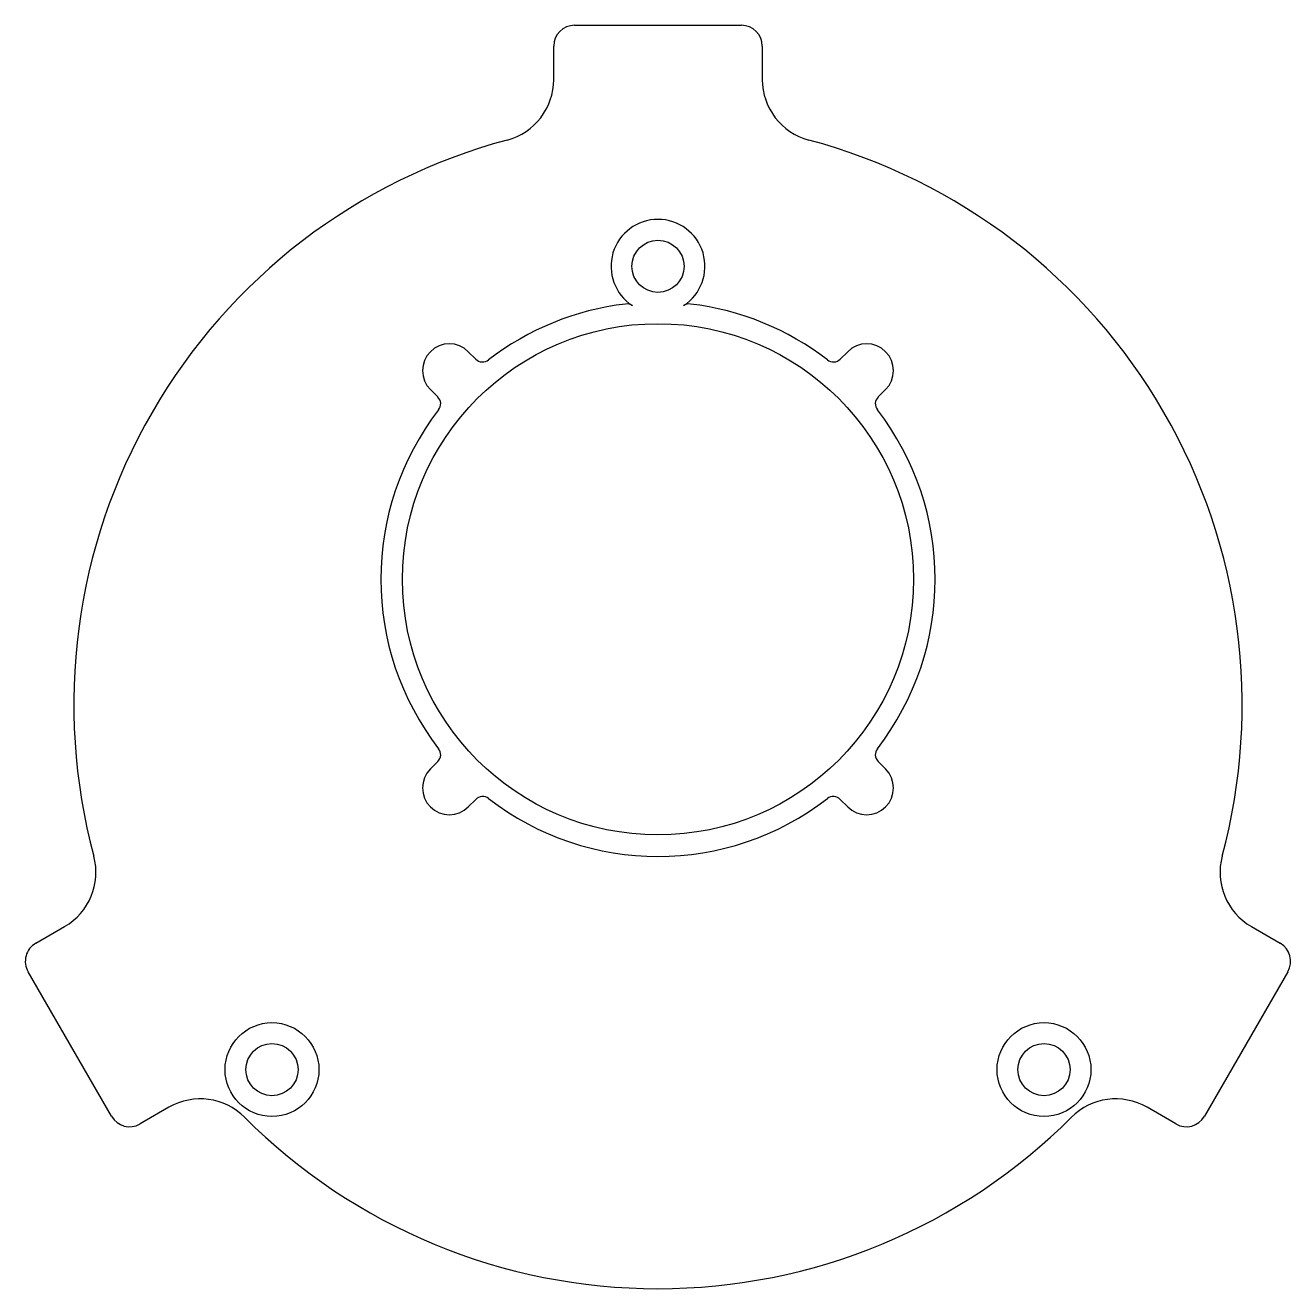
# Model space of a CAD drawing. Extents: x -30.3 to 30.3, y -34 to 26.5.
import ezdxf

# ---------------------------------------------------------------- set-up
doc = ezdxf.new("R2010")
doc.units = 0
doc.layers.get('0').update_dxf_attribs({"linetype": 'CONTINUOUS'})

msp = doc.modelspace()

# ---------------------------------------------------------------- linework, layer by layer
at = {"color": 7, "linetype": 'CONTINUOUS'}
for p, q in [((-4, 26.55), (4, 26.55)), ((-5, 23.95), (-5, 25.55)), ((5, 25.55), (5, 23.95)), ((-8.736, 10.552), (-9.092, 10.908)), ((9.092, 10.908), (8.736, 10.552)), ((-10.908, 9.092), (-10.552, 8.736)), ((10.552, 8.736), (10.908, 9.092)), ((-10.552, -8.736), (-10.908, -9.092)), ((10.908, -9.092), (10.552, -8.736)), ((-9.092, -10.908), (-8.736, -10.552)), ((8.736, -10.552), (9.092, -10.908)), ((-29.823, -17.445), (-28.437, -16.645)), ((28.437, -16.645), (29.823, -17.445)), ((-26.189, -25.739), (-30.189, -18.811)), ((30.189, -18.811), (26.189, -25.739)), ((-23.437, -25.305), (-24.823, -26.105)), ((24.823, -26.105), (23.437, -25.305))]:
    msp.add_line(p, q, dxfattribs=at)
for centre, radius in [((0, 15), 1.25), ((0, 0), 12.25), ((-18.5, -23.5), 2.25), ((18.5, -23.5), 2.25), ((-18.5, -23.5), 1.25), ((18.5, -23.5), 1.25)]:
    msp.add_circle(centre, radius, dxfattribs=at)
for centre, radius, start, end in [((-4, 25.55), 1, 90, 180), ((4, 25.55), 1, 0, 90), ((-8, 23.95), 3, 284.95525, 0), ((8, 23.95), 3, 180, 255.04475), ((0, -6), 28, 104.95525, 195.04475), ((0, -6), 28, 344.95525, 75.04475), ((0, 15), 2.25, 303.07053, 236.92922), ((0, 0), 13.284, 96.74283, 127.68798), ((-1.501, 12.695), 0.501, 56.92807, 96.73852), ((1.501, 12.695), 0.501, 83.26148, 123.07193), ((0, 0), 13.284, 52.31202, 83.25717), ((-10, 10), 1.284, 45, 225), ((10, 10), 1.284, 315, 135), ((-8.406, 10.881), 0.466, 225, 307.68798), ((8.406, 10.881), 0.466, 232.31202, 315), ((-10.881, 8.406), 0.466, 322.31202, 45), ((10.881, 8.406), 0.466, 135, 217.68798), ((0, 0), 13.284, 142.31202, 217.68798), ((0, 0), 13.284, 322.31202, 37.68798), ((-10.881, -8.406), 0.466, 315, 37.68798), ((10.881, -8.406), 0.466, 142.31202, 225), ((-10, -10), 1.284, 135, 315), ((10, -10), 1.284, 225, 45), ((-8.406, -10.881), 0.466, 52.31202, 135), ((0, 0), 13.284, 232.31202, 307.68798), ((8.406, -10.881), 0.466, 45, 127.68798), ((-29.937, -14.047), 3, 300, 15.04475), ((29.937, -14.047), 3, 164.95525, 240), ((-29.323, -18.311), 1, 120, 210), ((29.323, -18.311), 1, 330, 60), ((-21.937, -27.903), 3, 44.95525, 120), ((21.937, -27.903), 3, 60, 135.04475), ((-25.323, -25.239), 1, 210, 300), ((0, -6), 28, 224.95525, 315.04475), ((25.323, -25.239), 1, 240, 330)]:
    msp.add_arc(centre, radius, start, end, dxfattribs=at)

doc.saveas('drawing.dxf')
